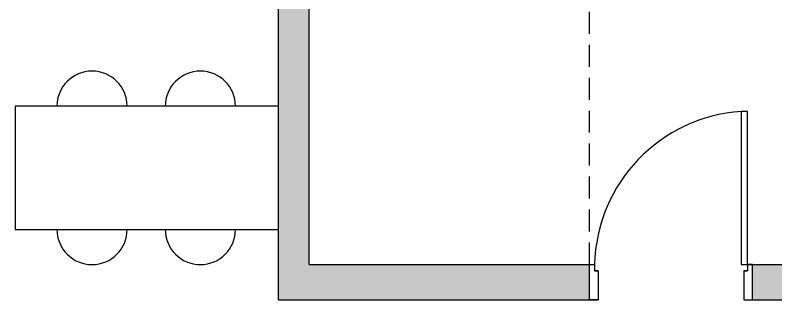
# Model space of a CAD drawing. Header units: millimetres. Extents: x 0 to 460473, y -68369 to 85219.
# Drawn here: x 258576 to 262907, y 34160 to 35777 of the extents above; entities that cross this region are included whole.
import ezdxf

# ---------------------------------------------------------------- set-up
doc = ezdxf.new("R2010")
doc.units = ezdxf.units.MM
doc.header["$LTSCALE"] = 50
doc.linetypes.add('HIDDEN2', pattern=[0.1875, 0.125, -0.0625])
for name, color, linetype in [('_LIBR', 4, 'Continuous'), ('ha', 8, 'Continuous'), ('hid', 8, 'HIDDEN2'), ('wall', 2, 'Continuous'), ('win', 4, 'Continuous')]:
    doc.layers.add(name, color=color, linetype=linetype)

# ---------------------------------------------------------------- blocks, each defined once
blk = doc.blocks.new('sdfsdf')
at = {"layer": '_LIBR', "linetype": 'Continuous'}
blk.add_lwpolyline([(-44257.6, -83632.3), (-43387.6, -83632.3), (-43387.6, -83597), (-44257.6, -83597)], close=True, dxfattribs=at)
for points in [[(-43351.7, -83617.5), (-43351.7, -83597), (-43351.7, -83617.5), (-43187.6, -83617.5), (-43187.6, -83567.5), (-43387.6, -83567.5), (-43387.6, -83597), (-43351.7, -83597)], [(-43351.7, -84447.5), (-43351.7, -84468), (-43351.7, -84447.5), (-43187.6, -84447.5), (-43187.6, -84497.5), (-43387.6, -84497.5), (-43387.6, -84468), (-43351.7, -84468)]]:
    blk.add_lwpolyline(points, dxfattribs=at)
blk.add_arc((-43365.5, -83574.4), 893.9, 183.7115, 268.5892, dxfattribs=at)
blk = doc.blocks.new('EWEDSF')
at = {"layer": 'ha', "transparency": 33554559}
h = blk.add_hatch(color=256, dxfattribs=at)
h.dxf.hatch_style = 1
h.paths.add_polyline_path([(228854, 34359.7), (227259, 34359.7), (227259, 37049.7), (227259, 38269.7), (230434, 38269.7), (230434, 37049.7), (229959, 37049.7), (229959, 34359.7), (229784, 34359.7), (229784, 34159.7), (230134, 34159.7), (230134, 35199.7), (230184, 35199.7), (230184, 35399.7), (230134, 35399.7), (230134, 36849.7), (230634, 36849.7), (230634, 38469.7), (227259, 38469.7), (227259, 39079.7), (227084, 39079.7), (227084, 34159.7), (228854, 34159.7)])
at = {"layer": 'wall', "color": 2}
for p, q in [((227084, 34159.7), (227084, 39079.7)), ((227259, 34359.7), (227259, 37049.7)), ((227259, 34359.7), (228883.5, 34359.7)), ((228854, 34159.7), (228854, 34359.7)), ((229719.3, 34359.7), (229959, 34359.7)), ((229784, 34159.7), (229784, 34359.7)), ((227084, 34159.7), (228904, 34159.7)), ((229734, 34159.7), (230134, 34159.7))]:
    blk.add_line(p, q, dxfattribs=at)
at = {"layer": 'win', "rotation": 270}
blk.add_blockref('sdfsdf', (313351.5, -9027.9), dxfattribs=at)

msp = doc.modelspace()

# ---------------------------------------------------------------- linework, layer by layer
at = {"layer": 'hid', "ltscale": 20}
msp.add_line((261845.69508131, 34359.695099), (261845.69508131, 38269.695099), dxfattribs=at)
at = {"layer": 'hid', "linetype": 'ByBlock'}
msp.add_lwpolyline([(258575.69511427, 34559.695099), (260075.69511427, 34559.695099), (260075.69511427, 35259.695099), (258575.69511427, 35259.695099)], close=True, dxfattribs=at)
for centre, start, end in [((259013.30904498, 35259.695099), 0, 180), ((259630.34088353, 35259.695099), 0, 180), ((259013.30904498, 34559.695099), 180, 0), ((259630.34088353, 34559.695099), 180, 0)]:
    msp.add_arc(centre, 200, start, end, dxfattribs=at)

# ---------------------------------------------------------------- block references
at = {"layer": 'ha'}
msp.add_blockref('EWEDSF', (32991.69642986, 0), dxfattribs=at)

doc.saveas('drawing.dxf')
